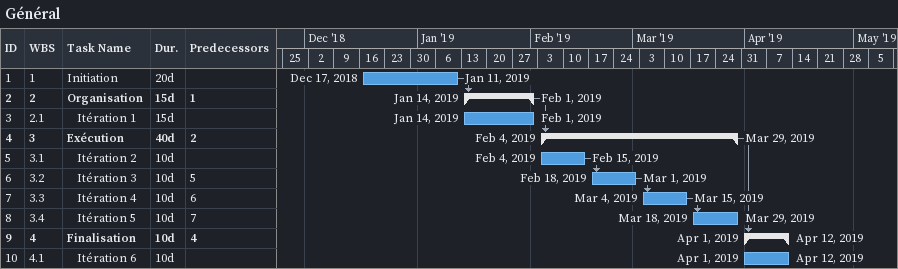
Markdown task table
Général

| ID | WBS | Task | Duration | Start | Finish | Predecessors |
|---|---|---|---|---|---|---|
| 1 | 1 | Initiation | 20d | 2018-12-17 | 2019-01-11 |  |
| 2 | 2 | **Organisation** | 15d | 2019-01-14 | 2019-02-01 | 1 |
| 3 | 2.1 | Itération 1 | 15d | 2019-01-14 | 2019-02-01 |  |
| 4 | 3 | **Exécution** | 40d | 2019-02-04 | 2019-03-29 | 2 |
| 5 | 3.1 | Itération 2 | 10d | 2019-02-04 | 2019-02-15 |  |
| 6 | 3.2 | Itération 3 | 10d | 2019-02-18 | 2019-03-01 | 5 |
| 7 | 3.3 | Itération 4 | 10d | 2019-03-04 | 2019-03-15 | 6 |
| 8 | 3.4 | Itération 5 | 10d | 2019-03-18 | 2019-03-29 | 7 |
| 9 | 4 | **Finalisation** | 10d | 2019-04-01 | 2019-04-12 | 4 |
| 10 | 4.1 | Itération 6 | 10d | 2019-04-01 | 2019-04-12 |  |
